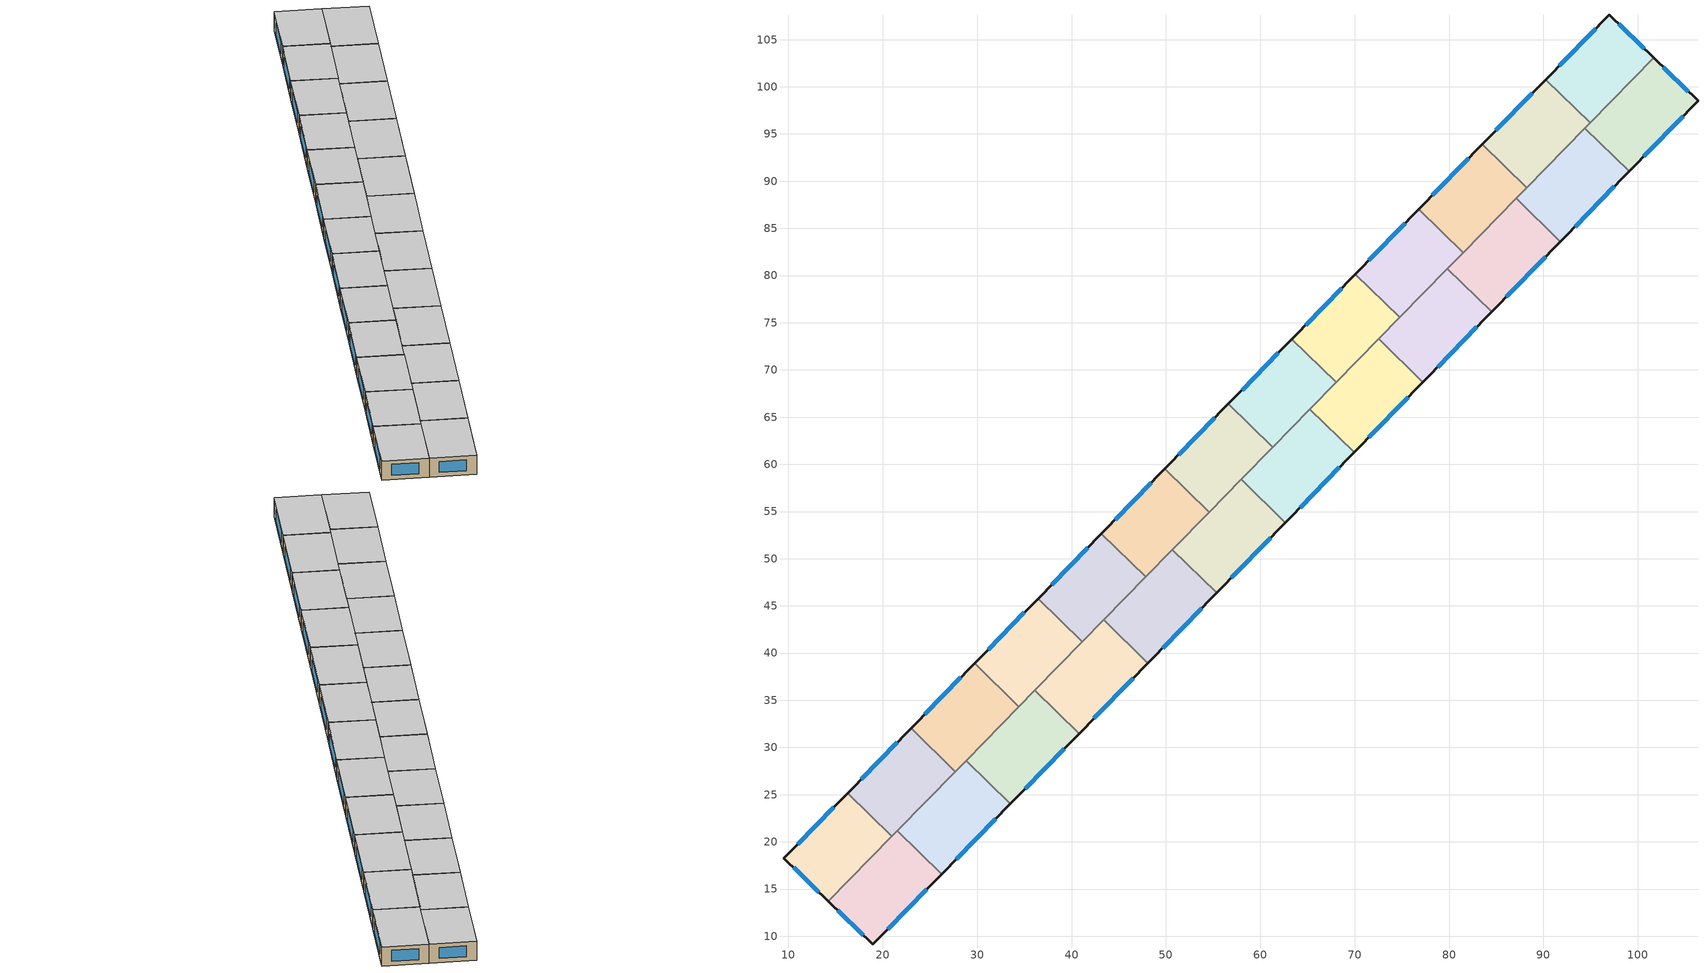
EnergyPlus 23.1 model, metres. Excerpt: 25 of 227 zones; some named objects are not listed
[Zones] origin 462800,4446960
b34ba2d606779dca_F5_dwelling_0
 floor to b34ba2d606779dca_F4_dwelling_0 (EU_floor_Construction): 101.67,103.07 94.93,96.19 90.25,100.77 96.97,107.64 z15
 wall outside (EU_wall_Construction): 101.67,103.07 96.97,107.64 90.25,100.77 z15:18
 wall to b34ba2d606779dca_F5_dwelling_1 (EU_wall_Construction): 90.25,100.77 94.93,96.19 z15:18
 wall to b34ba2d606779dca_F5_dwelling_13 (EU_wall_Construction): 94.93,96.19 101.67,103.07 z15:18
 window (EU_Window_Construction): 95.53,106.17 91.69,102.24 / 100.66,104.05 97.97,106.66 z15.64:17.36
 ceiling to b34ba2d606779dca_F6_dwelling_0 (EU_floor_Construction): 94.93,96.19 101.67,103.07 96.97,107.64 90.25,100.77 z18
b34ba2d606779dca_F5_dwelling_1
 floor to b34ba2d606779dca_F4_dwelling_1 (EU_floor_Construction): 94.93,96.19 88.21,89.31 83.52,93.9 90.25,100.77 z15
 wall outside (EU_wall_Construction): 90.25,100.77 83.52,93.9 z15:18
 wall to b34ba2d606779dca_F5_dwelling_2 (EU_wall_Construction): 83.52,93.9 88.21,89.31 z15:18
 wall to b34ba2d606779dca_F5_dwelling_14 (EU_wall_Construction): 88.21,89.31 94.39,95.63 z15:18
 wall to b34ba2d606779dca_F5_dwelling_13 (EU_wall_Construction): 94.39,95.63 94.93,96.19 z15:18
 window (EU_Window_Construction): 88.81,99.3 84.96,95.37 z15.64:17.36
 ceiling to b34ba2d606779dca_F6_dwelling_1 (EU_floor_Construction): 88.21,89.31 94.93,96.19 90.25,100.77 83.52,93.9 z18
b34ba2d606779dca_F5_dwelling_10
 floor to b34ba2d606779dca_F4_dwelling_10 (EU_floor_Construction): 34.41,34.32 27.68,27.45 22.99,32.03 29.72,38.91 z15
 wall outside (EU_wall_Construction): 29.72,38.91 22.99,32.03 z15:18
 wall to b34ba2d606779dca_F5_dwelling_9 (EU_wall_Construction): 34.41,34.32 29.72,38.91 z15:18
 wall to b34ba2d606779dca_F5_dwelling_11 (EU_wall_Construction): 22.99,32.03 27.68,27.45 z15:18
 wall to b34ba2d606779dca_F5_dwelling_22 (EU_wall_Construction): 28.82,28.61 34.41,34.32 z15:18
 wall to b34ba2d606779dca_F5_dwelling_23 (EU_wall_Construction): 27.68,27.45 28.82,28.61 z15:18
 window (EU_Window_Construction): 28.28,37.43 24.43,33.5 z15.64:17.36
 ceiling to b34ba2d606779dca_F6_dwelling_10 (EU_floor_Construction): 27.68,27.45 34.41,34.32 29.72,38.91 22.99,32.03 z18
b34ba2d606779dca_F5_dwelling_11
 floor to b34ba2d606779dca_F4_dwelling_11 (EU_floor_Construction): 27.68,27.45 20.96,20.57 16.27,25.16 22.99,32.03 z15
 wall outside (EU_wall_Construction): 22.99,32.03 16.27,25.16 z15:18
 wall to b34ba2d606779dca_F5_dwelling_12 (EU_wall_Construction): 16.27,25.16 20.96,20.57 z15:18
 wall to b34ba2d606779dca_F5_dwelling_23 (EU_wall_Construction): 21.54,21.17 27.68,27.45 z15:18
 wall to b34ba2d606779dca_F5_dwelling_24 (EU_wall_Construction): 20.96,20.57 21.54,21.17 z15:18
 window (EU_Window_Construction): 21.55,30.56 17.71,26.63 z15.64:17.36
 ceiling to b34ba2d606779dca_F6_dwelling_11 (EU_floor_Construction): 20.96,20.57 27.68,27.45 22.99,32.03 16.27,25.16 z18
b34ba2d606779dca_F5_dwelling_12
 floor to b34ba2d606779dca_F4_dwelling_12 (EU_floor_Construction): 20.96,20.57 14.24,13.71 9.53,18.27 16.27,25.16 z15
 wall outside (EU_wall_Construction): 16.27,25.16 9.53,18.27 14.24,13.71 z15:18
 wall to b34ba2d606779dca_F5_dwelling_24 (EU_wall_Construction): 14.24,13.71 20.96,20.57 z15:18
 window (EU_Window_Construction): 10.54,17.29 13.23,14.69 / 14.83,23.68 10.97,19.75 z15.64:17.36
 ceiling to b34ba2d606779dca_F6_dwelling_12 (EU_floor_Construction): 14.24,13.71 20.96,20.57 16.27,25.16 9.53,18.27 z18
b34ba2d606779dca_F5_dwelling_13
 floor to b34ba2d606779dca_F4_dwelling_13 (EU_floor_Construction): 106.37,98.5 99.08,91.05 94.39,95.63 101.67,103.07 z15
 wall outside (EU_wall_Construction): 99.08,91.05 106.37,98.5 101.67,103.07 z15:18
 wall to b34ba2d606779dca_F5_dwelling_14 (EU_wall_Construction): 94.39,95.63 99.08,91.05 z15:18
 window (EU_Window_Construction): 105.36,99.48 102.68,102.09 / 100.64,92.64 104.81,96.91 z15.64:17.36
 ceiling to b34ba2d606779dca_F6_dwelling_13 (EU_floor_Construction): 99.08,91.05 106.37,98.5 101.67,103.07 94.39,95.63 z18
b34ba2d606779dca_F5_dwelling_14
 floor to b34ba2d606779dca_F4_dwelling_14 (EU_floor_Construction): 99.08,91.05 91.79,83.6 87.11,88.19 94.39,95.63 z15
 wall outside (EU_wall_Construction): 91.79,83.6 99.08,91.05 z15:18
 wall to b34ba2d606779dca_F5_dwelling_15 (EU_wall_Construction): 87.11,88.19 91.79,83.6 z15:18
 wall to b34ba2d606779dca_F5_dwelling_2 (EU_wall_Construction): 88.21,89.31 87.11,88.19 z15:18
 window (EU_Window_Construction): 93.35,85.2 97.52,89.45 z15.64:17.36
 ceiling to b34ba2d606779dca_F6_dwelling_14 (EU_floor_Construction): 91.79,83.6 99.08,91.05 94.39,95.63 87.11,88.19 z18
b34ba2d606779dca_F5_dwelling_15
 floor to b34ba2d606779dca_F4_dwelling_15 (EU_floor_Construction): 91.79,83.6 84.51,76.16 79.82,80.74 87.11,88.19 z15
 wall outside (EU_wall_Construction): 84.51,76.16 91.79,83.6 z15:18
 wall to b34ba2d606779dca_F5_dwelling_16 (EU_wall_Construction): 79.82,80.74 84.51,76.16 z15:18
 wall to b34ba2d606779dca_F5_dwelling_2 (EU_wall_Construction): 87.11,88.19 81.48,82.44 z15:18
 wall to b34ba2d606779dca_F5_dwelling_3 (EU_wall_Construction): 81.48,82.44 79.82,80.74 z15:18
 window (EU_Window_Construction): 86.07,77.75 90.23,82.01 z15.64:17.36
 ceiling to b34ba2d606779dca_F6_dwelling_15 (EU_floor_Construction): 84.51,76.16 91.79,83.6 87.11,88.19 79.82,80.74 z18
b34ba2d606779dca_F5_dwelling_16
 floor to b34ba2d606779dca_F4_dwelling_16 (EU_floor_Construction): 84.51,76.16 77.22,68.71 72.54,73.29 79.82,80.74 z15
 wall outside (EU_wall_Construction): 77.22,68.71 84.51,76.16 z15:18
 wall to b34ba2d606779dca_F5_dwelling_17 (EU_wall_Construction): 72.54,73.29 77.22,68.71 z15:18
 wall to b34ba2d606779dca_F5_dwelling_3 (EU_wall_Construction): 79.82,80.74 74.76,75.57 z15:18
 wall to b34ba2d606779dca_F5_dwelling_4 (EU_wall_Construction): 74.76,75.57 72.54,73.29 z15:18
 window (EU_Window_Construction): 78.78,70.3 82.95,74.56 z15.64:17.36
 ceiling to b34ba2d606779dca_F6_dwelling_16 (EU_floor_Construction): 77.22,68.71 84.51,76.16 79.82,80.74 72.54,73.29 z18
b34ba2d606779dca_F5_dwelling_17
 floor to b34ba2d606779dca_F4_dwelling_17 (EU_floor_Construction): 77.22,68.71 69.94,61.26 65.25,65.85 72.54,73.29 z15
 wall outside (EU_wall_Construction): 69.94,61.26 77.22,68.71 z15:18
 wall to b34ba2d606779dca_F5_dwelling_18 (EU_wall_Construction): 65.25,65.85 69.94,61.26 z15:18
 wall to b34ba2d606779dca_F5_dwelling_4 (EU_wall_Construction): 72.54,73.29 68.03,68.69 z15:18
 wall to b34ba2d606779dca_F5_dwelling_5 (EU_wall_Construction): 68.03,68.69 65.25,65.85 z15:18
 window (EU_Window_Construction): 71.5,62.86 75.66,67.11 z15.64:17.36
 ceiling to b34ba2d606779dca_F6_dwelling_17 (EU_floor_Construction): 69.94,61.26 77.22,68.71 72.54,73.29 65.25,65.85 z18
b34ba2d606779dca_F5_dwelling_18
 floor to b34ba2d606779dca_F4_dwelling_18 (EU_floor_Construction): 69.94,61.26 62.65,53.82 57.97,58.4 65.25,65.85 z15
 wall outside (EU_wall_Construction): 62.65,53.82 69.94,61.26 z15:18
 wall to b34ba2d606779dca_F5_dwelling_19 (EU_wall_Construction): 57.97,58.4 62.65,53.82 z15:18
 wall to b34ba2d606779dca_F5_dwelling_5 (EU_wall_Construction): 65.25,65.85 61.31,61.82 z15:18
 wall to b34ba2d606779dca_F5_dwelling_6 (EU_wall_Construction): 61.31,61.82 57.97,58.4 z15:18
 window (EU_Window_Construction): 64.21,55.41 68.38,59.67 z15.64:17.36
 ceiling to b34ba2d606779dca_F6_dwelling_18 (EU_floor_Construction): 62.65,53.82 69.94,61.26 65.25,65.85 57.97,58.4 z18
b34ba2d606779dca_F5_dwelling_19
 floor to b34ba2d606779dca_F4_dwelling_19 (EU_floor_Construction): 62.65,53.82 55.37,46.37 50.68,50.96 57.97,58.4 z15
 wall outside (EU_wall_Construction): 55.37,46.37 62.65,53.82 z15:18
 wall to b34ba2d606779dca_F5_dwelling_20 (EU_wall_Construction): 50.68,50.96 55.37,46.37 z15:18
 wall to b34ba2d606779dca_F5_dwelling_7 (EU_wall_Construction): 54.58,54.94 50.68,50.96 z15:18
 wall to b34ba2d606779dca_F5_dwelling_6 (EU_wall_Construction): 57.97,58.4 54.58,54.94 z15:18
 window (EU_Window_Construction): 56.93,47.97 61.09,52.22 z15.64:17.36
 ceiling to b34ba2d606779dca_F6_dwelling_19 (EU_floor_Construction): 55.37,46.37 62.65,53.82 57.97,58.4 50.68,50.96 z18
b34ba2d606779dca_F5_dwelling_2
 floor to b34ba2d606779dca_F4_dwelling_2 (EU_floor_Construction): 88.21,89.31 81.48,82.44 76.8,87.03 83.52,93.9 z15
 wall outside (EU_wall_Construction): 83.52,93.9 76.8,87.03 z15:18
 wall to b34ba2d606779dca_F5_dwelling_3 (EU_wall_Construction): 76.8,87.03 81.48,82.44 z15:18
 window (EU_Window_Construction): 82.08,92.43 78.24,88.5 z15.64:17.36
 ceiling to b34ba2d606779dca_F6_dwelling_2 (EU_floor_Construction): 81.48,82.44 88.21,89.31 83.52,93.9 76.8,87.03 z18
b34ba2d606779dca_F5_dwelling_20
 floor to b34ba2d606779dca_F4_dwelling_20 (EU_floor_Construction): 55.37,46.37 48.08,38.92 43.4,43.51 50.68,50.96 z15
 wall outside (EU_wall_Construction): 48.08,38.92 55.37,46.37 z15:18
 wall to b34ba2d606779dca_F5_dwelling_21 (EU_wall_Construction): 43.4,43.51 48.08,38.92 z15:18
 wall to b34ba2d606779dca_F5_dwelling_8 (EU_wall_Construction): 47.86,48.07 43.4,43.51 z15:18
 wall to b34ba2d606779dca_F5_dwelling_7 (EU_wall_Construction): 50.68,50.95 47.86,48.07 z15:18
 window (EU_Window_Construction): 49.64,40.52 53.81,44.78 z15.64:17.36
 ceiling to b34ba2d606779dca_F6_dwelling_20 (EU_floor_Construction): 48.08,38.92 55.37,46.37 50.68,50.96 43.4,43.51 z18
b34ba2d606779dca_F5_dwelling_21
 floor to b34ba2d606779dca_F4_dwelling_21 (EU_floor_Construction): 48.08,38.92 40.79,31.48 36.11,36.06 43.4,43.51 z15
 wall outside (EU_wall_Construction): 40.79,31.48 48.08,38.92 z15:18
 wall to b34ba2d606779dca_F5_dwelling_22 (EU_wall_Construction): 36.11,36.06 40.79,31.48 z15:18
 wall to b34ba2d606779dca_F5_dwelling_9 (EU_wall_Construction): 41.13,41.19 36.11,36.06 z15:18
 wall to b34ba2d606779dca_F5_dwelling_8 (EU_wall_Construction): 43.39,43.51 41.13,41.2 z15:18
 window (EU_Window_Construction): 42.36,33.07 46.52,37.33 z15.64:17.36
 ceiling to b34ba2d606779dca_F6_dwelling_21 (EU_floor_Construction): 40.79,31.48 48.08,38.92 43.4,43.51 36.11,36.06 z18
b34ba2d606779dca_F5_dwelling_22
 floor to b34ba2d606779dca_F4_dwelling_22 (EU_floor_Construction): 40.79,31.48 33.51,24.03 28.82,28.61 36.11,36.06 z15
 wall outside (EU_wall_Construction): 33.51,24.03 40.79,31.48 z15:18
 wall to b34ba2d606779dca_F5_dwelling_23 (EU_wall_Construction): 28.82,28.61 33.51,24.03 z15:18
 wall to b34ba2d606779dca_F5_dwelling_9 (EU_wall_Construction): 36.11,36.06 34.41,34.32 z15:18
 window (EU_Window_Construction): 35.07,25.62 39.23,29.88 z15.64:17.36
 ceiling to b34ba2d606779dca_F6_dwelling_22 (EU_floor_Construction): 33.51,24.03 40.79,31.48 36.11,36.06 28.82,28.61 z18
b34ba2d606779dca_F5_dwelling_23
 floor to b34ba2d606779dca_F4_dwelling_23 (EU_floor_Construction): 33.51,24.03 26.22,16.58 21.54,21.17 28.82,28.61 z15
 wall outside (EU_wall_Construction): 26.22,16.58 33.51,24.03 z15:18
 wall to b34ba2d606779dca_F5_dwelling_24 (EU_wall_Construction): 21.54,21.17 26.22,16.58 z15:18
 window (EU_Window_Construction): 27.78,18.18 31.95,22.43 z15.64:17.36
 ceiling to b34ba2d606779dca_F6_dwelling_23 (EU_floor_Construction): 26.22,16.58 33.51,24.03 28.82,28.61 21.54,21.17 z18
b34ba2d606779dca_F5_dwelling_24
 floor to b34ba2d606779dca_F4_dwelling_24 (EU_floor_Construction): 26.22,16.58 18.95,9.15 14.24,13.71 21.54,21.17 z15
 wall outside (EU_wall_Construction): 14.24,13.71 18.95,9.15 26.22,16.58 z15:18
 window (EU_Window_Construction): 20.51,10.74 24.66,14.99 / 15.25,12.73 17.94,10.12 z15.64:17.36
 ceiling to b34ba2d606779dca_F6_dwelling_24 (EU_floor_Construction): 18.95,9.15 26.22,16.58 21.54,21.17 14.24,13.71 z18
b34ba2d606779dca_F5_dwelling_3
 floor to b34ba2d606779dca_F4_dwelling_3 (EU_floor_Construction): 81.48,82.44 74.76,75.57 70.07,80.15 76.8,87.03 z15
 wall outside (EU_wall_Construction): 76.8,87.03 70.07,80.15 z15:18
 wall to b34ba2d606779dca_F5_dwelling_4 (EU_wall_Construction): 70.07,80.15 74.76,75.57 z15:18
 window (EU_Window_Construction): 75.36,85.55 71.51,81.62 z15.64:17.36
 ceiling to b34ba2d606779dca_F6_dwelling_3 (EU_floor_Construction): 74.76,75.57 81.48,82.44 76.8,87.03 70.07,80.15 z18
b34ba2d606779dca_F5_dwelling_4
 floor to b34ba2d606779dca_F4_dwelling_4 (EU_floor_Construction): 74.76,75.57 68.03,68.69 63.35,73.28 70.07,80.15 z15
 wall outside (EU_wall_Construction): 70.07,80.15 63.35,73.28 z15:18
 wall to b34ba2d606779dca_F5_dwelling_5 (EU_wall_Construction): 63.35,73.28 68.03,68.69 z15:18
 window (EU_Window_Construction): 68.63,78.68 64.79,74.75 z15.64:17.36
 ceiling to b34ba2d606779dca_F6_dwelling_4 (EU_floor_Construction): 68.03,68.69 74.76,75.57 70.07,80.15 63.35,73.28 z18
b34ba2d606779dca_F5_dwelling_5
 floor to b34ba2d606779dca_F4_dwelling_5 (EU_floor_Construction): 68.03,68.69 61.31,61.82 56.62,66.4 63.35,73.28 z15
 wall outside (EU_wall_Construction): 63.35,73.28 56.62,66.4 z15:18
 wall to b34ba2d606779dca_F5_dwelling_6 (EU_wall_Construction): 56.62,66.4 61.31,61.82 z15:18
 window (EU_Window_Construction): 61.91,71.8 58.06,67.87 z15.64:17.36
 ceiling to b34ba2d606779dca_F6_dwelling_5 (EU_floor_Construction): 61.31,61.82 68.03,68.69 63.35,73.28 56.62,66.4 z18
b34ba2d606779dca_F5_dwelling_6
 floor to b34ba2d606779dca_F4_dwelling_6 (EU_floor_Construction): 61.31,61.82 54.58,54.94 49.9,59.53 56.62,66.4 z15
 wall outside (EU_wall_Construction): 56.62,66.4 49.9,59.53 z15:18
 wall to b34ba2d606779dca_F5_dwelling_7 (EU_wall_Construction): 49.9,59.53 54.58,54.94 z15:18
 window (EU_Window_Construction): 55.18,64.93 51.34,61 z15.64:17.36
 ceiling to b34ba2d606779dca_F6_dwelling_6 (EU_floor_Construction): 54.58,54.94 61.31,61.82 56.62,66.4 49.9,59.53 z18
b34ba2d606779dca_F5_dwelling_7
 floor to b34ba2d606779dca_F4_dwelling_7 (EU_floor_Construction): 54.58,54.94 47.86,48.07 43.17,52.65 49.9,59.53 z15
 wall outside (EU_wall_Construction): 49.9,59.53 43.17,52.65 z15:18
 wall to b34ba2d606779dca_F5_dwelling_8 (EU_wall_Construction): 43.17,52.65 47.86,48.07 z15:18
 window (EU_Window_Construction): 48.46,58.06 44.61,54.13 z15.64:17.36
 ceiling to b34ba2d606779dca_F6_dwelling_7 (EU_floor_Construction): 47.86,48.07 54.58,54.94 49.9,59.53 43.17,52.65 z18
b34ba2d606779dca_F5_dwelling_8
 floor to b34ba2d606779dca_F4_dwelling_8 (EU_floor_Construction): 47.86,48.07 41.13,41.2 36.45,45.78 43.17,52.65 z15
 wall outside (EU_wall_Construction): 43.17,52.65 36.45,45.78 z15:18
 wall to b34ba2d606779dca_F5_dwelling_9 (EU_wall_Construction): 36.45,45.78 41.13,41.2 z15:18
 window (EU_Window_Construction): 41.73,51.18 37.89,47.25 z15.64:17.36
 ceiling to b34ba2d606779dca_F6_dwelling_8 (EU_floor_Construction): 41.13,41.2 47.86,48.07 43.17,52.65 36.45,45.78 z18
b34ba2d606779dca_F5_dwelling_9
 floor to b34ba2d606779dca_F4_dwelling_9 (EU_floor_Construction): 41.13,41.2 34.41,34.32 29.72,38.91 36.45,45.78 z15
 wall outside (EU_wall_Construction): 36.45,45.78 29.72,38.91 z15:18
 window (EU_Window_Construction): 35,44.31 31.16,40.38 z15.64:17.36
 ceiling to b34ba2d606779dca_F6_dwelling_9 (EU_floor_Construction): 34.41,34.32 41.13,41.2 36.45,45.78 29.72,38.91 z18
[Building]
EU S2 Campaign: North Axis=0; Terrain=City; Solar Distribution=FullExterior
[Site:Location]
Yerevan-Zvartnots.Intl.AP: Latitude=40.15; Longitude=44.383; Time Zone=4; Elevation=854
[SizingPeriod:WeatherFileDays]
AnnualSizingPeriod: Begin Month=1; Begin Day of Month=1; End Month=12; End Day of Month=31; Day of Week for Start Day=Monday; Use Weather File Daylight Saving Period=No; Use Weather File Rain and Snow Indicators=No
[MATERIAL]
EU_InternalMass_Material: Roughness=MediumRough; Thickness=0.1; Conductivity=1; Density=1800; Specific Heat=900; Thermal Absorptance=0.9; Solar Absorptance=0.7; Visible Absorptance=0.7
[MATERIAL:NOMASS] Roughness=MediumRough; Thermal Absorptance=0.9; Solar Absorptance=0.7; Visible Absorptance=0.7
Name | Thermal Resistance
EU_wall_NoMass | 1.05043
EU_floor_NoMass | 0.478065
[WINDOWMATERIAL:SIMPLEGLAZINGSYSTEM]
EU_Window_SimpleGlazing: UFactor=2.5566; Solar Heat Gain Coefficient=0.75; Visible Transmittance=0.75
[CONSTRUCTION]
EU_wall_Construction: EU_wall_NoMass
EU_floor_Construction: EU_floor_NoMass
EU_Window_Construction: EU_Window_SimpleGlazing
EU_InternalMass_Construction: EU_InternalMass_Material
[ZONE] Type=1; Multiplier=1; Ceiling Height=autocalculate; Floor Area=autocalculate; Part of Total Floor Area=Yes
Name | Volume
b34ba2d606779dca_F5_dwelling_0; b34ba2d606779dca_F5_dwelling_1; b34ba2d606779dca_F5_dwelling_8 | 189.155
b34ba2d606779dca_F5_dwelling_10; b34ba2d606779dca_F5_dwelling_4; b34ba2d606779dca_F5_dwelling_6 | 189.137
b34ba2d606779dca_F5_dwelling_11; b34ba2d606779dca_F5_dwelling_3; b34ba2d606779dca_F5_dwelling_7 | 189.154
b34ba2d606779dca_F5_dwelling_12 | 189.159
b34ba2d606779dca_F5_dwelling_13 | 204.907
b34ba2d606779dca_F5_dwelling_14 | 204.917
b34ba2d606779dca_F5_dwelling_15 | 204.889
b34ba2d606779dca_F5_dwelling_16 | 204.899
b34ba2d606779dca_F5_dwelling_17 | 204.913
b34ba2d606779dca_F5_dwelling_18 | 204.903
b34ba2d606779dca_F5_dwelling_19 | 204.927
b34ba2d606779dca_F5_dwelling_2 | 189.172
b34ba2d606779dca_F5_dwelling_20 | 204.877
b34ba2d606779dca_F5_dwelling_21 | 204.905
b34ba2d606779dca_F5_dwelling_22; b34ba2d606779dca_F5_dwelling_23 | 204.909
b34ba2d606779dca_F5_dwelling_24 | 204.91
b34ba2d606779dca_F5_dwelling_5 | 189.164
b34ba2d606779dca_F5_dwelling_9 | 189.165
[INTERNALMASS] Construction=EU_InternalMass_Construction
Name | Zone or ZoneList | Surface Area
b34ba2d606779dca_F5_dwelling_0_EU_InternalMass | b34ba2d606779dca_F5_dwelling_0 | 63.0516
b34ba2d606779dca_F5_dwelling_1_EU_InternalMass | b34ba2d606779dca_F5_dwelling_1 | 63.0514
b34ba2d606779dca_F5_dwelling_2_EU_InternalMass | b34ba2d606779dca_F5_dwelling_2 | 63.0571
b34ba2d606779dca_F5_dwelling_3_EU_InternalMass | b34ba2d606779dca_F5_dwelling_3 | 63.0514
b34ba2d606779dca_F5_dwelling_4_EU_InternalMass | b34ba2d606779dca_F5_dwelling_4 | 63.0457
b34ba2d606779dca_F5_dwelling_5_EU_InternalMass | b34ba2d606779dca_F5_dwelling_5 | 63.055
b34ba2d606779dca_F5_dwelling_6_EU_InternalMass | b34ba2d606779dca_F5_dwelling_6 | 63.0457
b34ba2d606779dca_F5_dwelling_7_EU_InternalMass | b34ba2d606779dca_F5_dwelling_7 | 63.0514
b34ba2d606779dca_F5_dwelling_8_EU_InternalMass | b34ba2d606779dca_F5_dwelling_8 | 63.0514
b34ba2d606779dca_F5_dwelling_9_EU_InternalMass | b34ba2d606779dca_F5_dwelling_9 | 63.055
b34ba2d606779dca_F5_dwelling_10_EU_InternalMass | b34ba2d606779dca_F5_dwelling_10 | 63.0457
b34ba2d606779dca_F5_dwelling_11_EU_InternalMass | b34ba2d606779dca_F5_dwelling_11 | 63.0514
b34ba2d606779dca_F5_dwelling_12_EU_InternalMass | b34ba2d606779dca_F5_dwelling_12 | 63.0531
b34ba2d606779dca_F5_dwelling_13_EU_InternalMass | b34ba2d606779dca_F5_dwelling_13 | 68.3024
b34ba2d606779dca_F5_dwelling_14_EU_InternalMass | b34ba2d606779dca_F5_dwelling_14 | 68.3057
b34ba2d606779dca_F5_dwelling_15_EU_InternalMass | b34ba2d606779dca_F5_dwelling_15 | 68.2964
b34ba2d606779dca_F5_dwelling_16_EU_InternalMass | b34ba2d606779dca_F5_dwelling_16 | 68.2997
b34ba2d606779dca_F5_dwelling_17_EU_InternalMass | b34ba2d606779dca_F5_dwelling_17 | 68.3044
b34ba2d606779dca_F5_dwelling_18_EU_InternalMass | b34ba2d606779dca_F5_dwelling_18 | 68.3011
b34ba2d606779dca_F5_dwelling_19_EU_InternalMass | b34ba2d606779dca_F5_dwelling_19 | 68.309
b34ba2d606779dca_F5_dwelling_20_EU_InternalMass | b34ba2d606779dca_F5_dwelling_20 | 68.2924
b34ba2d606779dca_F5_dwelling_21_EU_InternalMass | b34ba2d606779dca_F5_dwelling_21 | 68.3054
b34ba2d606779dca_F5_dwelling_22_EU_InternalMass | b34ba2d606779dca_F5_dwelling_22 | 68.303
b34ba2d606779dca_F5_dwelling_23_EU_InternalMass | b34ba2d606779dca_F5_dwelling_23 | 68.303
b34ba2d606779dca_F5_dwelling_24_EU_InternalMass | b34ba2d606779dca_F5_dwelling_24 | 68.3033
[OTHEREQUIPMENT] Fuel Type=Electricity; Design Level Calculation Method=Watts/Area; Power per Zone Floor Area=1; Fraction Latent=0; Fraction Radiant=0; Fraction Lost=0; Carbon Dioxide Generation Rate=0; EndUse Subcategory=EU_Step8_InternalGains
Name | Zone or ZoneList or Space or SpaceList | Schedule
EU_Step8_InternalGain_b34ba2d606779dca_F5_dwelling_0_f000 | b34ba2d606779dca_F5_dwelling_0 | EU_Step8_GainSchedule_b34ba2d606779dca_F5_dwelling_0_f000
EU_Step8_InternalGain_b34ba2d606779dca_F5_dwelling_1_f000 | b34ba2d606779dca_F5_dwelling_1 | EU_Step8_GainSchedule_b34ba2d606779dca_F5_dwelling_1_f000
EU_Step8_InternalGain_b34ba2d606779dca_F5_dwelling_2_f000 | b34ba2d606779dca_F5_dwelling_2 | EU_Step8_GainSchedule_b34ba2d606779dca_F5_dwelling_2_f000
EU_Step8_InternalGain_b34ba2d606779dca_F5_dwelling_3_f000 | b34ba2d606779dca_F5_dwelling_3 | EU_Step8_GainSchedule_b34ba2d606779dca_F5_dwelling_3_f000
EU_Step8_InternalGain_b34ba2d606779dca_F5_dwelling_4_f000 | b34ba2d606779dca_F5_dwelling_4 | EU_Step8_GainSchedule_b34ba2d606779dca_F5_dwelling_4_f000
EU_Step8_InternalGain_b34ba2d606779dca_F5_dwelling_5_f000 | b34ba2d606779dca_F5_dwelling_5 | EU_Step8_GainSchedule_b34ba2d606779dca_F5_dwelling_5_f000
EU_Step8_InternalGain_b34ba2d606779dca_F5_dwelling_6_f000 | b34ba2d606779dca_F5_dwelling_6 | EU_Step8_GainSchedule_b34ba2d606779dca_F5_dwelling_6_f000
EU_Step8_InternalGain_b34ba2d606779dca_F5_dwelling_7_f000 | b34ba2d606779dca_F5_dwelling_7 | EU_Step8_GainSchedule_b34ba2d606779dca_F5_dwelling_7_f000
EU_Step8_InternalGain_b34ba2d606779dca_F5_dwelling_8_f000 | b34ba2d606779dca_F5_dwelling_8 | EU_Step8_GainSchedule_b34ba2d606779dca_F5_dwelling_8_f000
EU_Step8_InternalGain_b34ba2d606779dca_F5_dwelling_9_f000 | b34ba2d606779dca_F5_dwelling_9 | EU_Step8_GainSchedule_b34ba2d606779dca_F5_dwelling_9_f000
EU_Step8_InternalGain_b34ba2d606779dca_F5_dwelling_10_f000 | b34ba2d606779dca_F5_dwelling_10 | EU_Step8_GainSchedule_b34ba2d606779dca_F5_dwelling_10_f000
EU_Step8_InternalGain_b34ba2d606779dca_F5_dwelling_11_f000 | b34ba2d606779dca_F5_dwelling_11 | EU_Step8_GainSchedule_b34ba2d606779dca_F5_dwelling_11_f000
EU_Step8_InternalGain_b34ba2d606779dca_F5_dwelling_12_f000 | b34ba2d606779dca_F5_dwelling_12 | EU_Step8_GainSchedule_b34ba2d606779dca_F5_dwelling_12_f000
EU_Step8_InternalGain_b34ba2d606779dca_F5_dwelling_13_f000 | b34ba2d606779dca_F5_dwelling_13 | EU_Step8_GainSchedule_b34ba2d606779dca_F5_dwelling_13_f000
EU_Step8_InternalGain_b34ba2d606779dca_F5_dwelling_14_f000 | b34ba2d606779dca_F5_dwelling_14 | EU_Step8_GainSchedule_b34ba2d606779dca_F5_dwelling_14_f000
EU_Step8_InternalGain_b34ba2d606779dca_F5_dwelling_15_f000 | b34ba2d606779dca_F5_dwelling_15 | EU_Step8_GainSchedule_b34ba2d606779dca_F5_dwelling_15_f000
EU_Step8_InternalGain_b34ba2d606779dca_F5_dwelling_16_f000 | b34ba2d606779dca_F5_dwelling_16 | EU_Step8_GainSchedule_b34ba2d606779dca_F5_dwelling_16_f000
EU_Step8_InternalGain_b34ba2d606779dca_F5_dwelling_17_f000 | b34ba2d606779dca_F5_dwelling_17 | EU_Step8_GainSchedule_b34ba2d606779dca_F5_dwelling_17_f000
EU_Step8_InternalGain_b34ba2d606779dca_F5_dwelling_18_f000 | b34ba2d606779dca_F5_dwelling_18 | EU_Step8_GainSchedule_b34ba2d606779dca_F5_dwelling_18_f000
EU_Step8_InternalGain_b34ba2d606779dca_F5_dwelling_19_f000 | b34ba2d606779dca_F5_dwelling_19 | EU_Step8_GainSchedule_b34ba2d606779dca_F5_dwelling_19_f000
EU_Step8_InternalGain_b34ba2d606779dca_F5_dwelling_20_f000 | b34ba2d606779dca_F5_dwelling_20 | EU_Step8_GainSchedule_b34ba2d606779dca_F5_dwelling_20_f000
EU_Step8_InternalGain_b34ba2d606779dca_F5_dwelling_21_f000 | b34ba2d606779dca_F5_dwelling_21 | EU_Step8_GainSchedule_b34ba2d606779dca_F5_dwelling_21_f000
EU_Step8_InternalGain_b34ba2d606779dca_F5_dwelling_22_f000 | b34ba2d606779dca_F5_dwelling_22 | EU_Step8_GainSchedule_b34ba2d606779dca_F5_dwelling_22_f000
EU_Step8_InternalGain_b34ba2d606779dca_F5_dwelling_23_f000 | b34ba2d606779dca_F5_dwelling_23 | EU_Step8_GainSchedule_b34ba2d606779dca_F5_dwelling_23_f000
EU_Step8_InternalGain_b34ba2d606779dca_F5_dwelling_24_f000 | b34ba2d606779dca_F5_dwelling_24 | EU_Step8_GainSchedule_b34ba2d606779dca_F5_dwelling_24_f000
[ZONEVENTILATION:DESIGNFLOWRATE] Schedule=EU_AlwaysOn; Design Flow Rate Calculation Method=AirChanges/Hour; Air Changes per Hour=0.557805; Ventilation Type=Natural; Fan Pressure Rise=0; Fan Total Efficiency=1; Constant Term Coefficient=1; Temperature Term Coefficient=0; Velocity Term Coefficient=0; Velocity Squared Term Coefficient=0; Minimum Indoor Temperature=-100; Maximum Indoor Temperature=100; Delta Temperature=-100; Minimum Outdoor Temperature=-100; Maximum Outdoor Temperature=100; Maximum Wind Speed=40
Name | Zone or ZoneList or Space or SpaceList
EU_ConstantAir_b34ba2d606779dca_F5_dwelling_0 | b34ba2d606779dca_F5_dwelling_0
EU_ConstantAir_b34ba2d606779dca_F5_dwelling_1 | b34ba2d606779dca_F5_dwelling_1
EU_ConstantAir_b34ba2d606779dca_F5_dwelling_2 | b34ba2d606779dca_F5_dwelling_2
EU_ConstantAir_b34ba2d606779dca_F5_dwelling_3 | b34ba2d606779dca_F5_dwelling_3
EU_ConstantAir_b34ba2d606779dca_F5_dwelling_4 | b34ba2d606779dca_F5_dwelling_4
EU_ConstantAir_b34ba2d606779dca_F5_dwelling_5 | b34ba2d606779dca_F5_dwelling_5
EU_ConstantAir_b34ba2d606779dca_F5_dwelling_6 | b34ba2d606779dca_F5_dwelling_6
EU_ConstantAir_b34ba2d606779dca_F5_dwelling_7 | b34ba2d606779dca_F5_dwelling_7
EU_ConstantAir_b34ba2d606779dca_F5_dwelling_8 | b34ba2d606779dca_F5_dwelling_8
EU_ConstantAir_b34ba2d606779dca_F5_dwelling_9 | b34ba2d606779dca_F5_dwelling_9
EU_ConstantAir_b34ba2d606779dca_F5_dwelling_10 | b34ba2d606779dca_F5_dwelling_10
EU_ConstantAir_b34ba2d606779dca_F5_dwelling_11 | b34ba2d606779dca_F5_dwelling_11
EU_ConstantAir_b34ba2d606779dca_F5_dwelling_12 | b34ba2d606779dca_F5_dwelling_12
EU_ConstantAir_b34ba2d606779dca_F5_dwelling_13 | b34ba2d606779dca_F5_dwelling_13
EU_ConstantAir_b34ba2d606779dca_F5_dwelling_14 | b34ba2d606779dca_F5_dwelling_14
EU_ConstantAir_b34ba2d606779dca_F5_dwelling_15 | b34ba2d606779dca_F5_dwelling_15
EU_ConstantAir_b34ba2d606779dca_F5_dwelling_16 | b34ba2d606779dca_F5_dwelling_16
EU_ConstantAir_b34ba2d606779dca_F5_dwelling_17 | b34ba2d606779dca_F5_dwelling_17
EU_ConstantAir_b34ba2d606779dca_F5_dwelling_18 | b34ba2d606779dca_F5_dwelling_18
EU_ConstantAir_b34ba2d606779dca_F5_dwelling_19 | b34ba2d606779dca_F5_dwelling_19
EU_ConstantAir_b34ba2d606779dca_F5_dwelling_20 | b34ba2d606779dca_F5_dwelling_20
EU_ConstantAir_b34ba2d606779dca_F5_dwelling_21 | b34ba2d606779dca_F5_dwelling_21
EU_ConstantAir_b34ba2d606779dca_F5_dwelling_22 | b34ba2d606779dca_F5_dwelling_22
EU_ConstantAir_b34ba2d606779dca_F5_dwelling_23 | b34ba2d606779dca_F5_dwelling_23
EU_ConstantAir_b34ba2d606779dca_F5_dwelling_24 | b34ba2d606779dca_F5_dwelling_24
[HVACTEMPLATE:ZONE:IDEALLOADSAIRSYSTEM] System Availability Schedule=EU_AlwaysOn; Maximum Heating Supply Air Temperature=50; Minimum Cooling Supply Air Temperature=13; Maximum Heating Supply Air Humidity Ratio=0.0156; Minimum Cooling Supply Air Humidity Ratio=0.0077; Heating Limit=NoLimit; Cooling Limit=NoLimit; Heating Availability Schedule=EU_AlwaysOn; Cooling Availability Schedule=EU_CoolingOff; Dehumidification Control Type=ConstantSensibleHeatRatio; Cooling Sensible Heat Ratio=0.7; Dehumidification Setpoint=60; Humidification Control Type=None; Humidification Setpoint=30; Outdoor Air Method=None; Outdoor Air Flow Rate per Person=0.00944; Outdoor Air Flow Rate per Zone Floor Area=0; Outdoor Air Flow Rate per Zone=0; Demand Controlled Ventilation Type=None; Outdoor Air Economizer Type=NoEconomizer; Heat Recovery Type=None; Sensible Heat Recovery Effectiveness=0.7; Latent Heat Recovery Effectiveness=0.65
Name | Template Thermostat
b34ba2d606779dca_F5_dwelling_0 | EU_HeatOnly_b34ba2d606779dca_F5_dwelling_0
b34ba2d606779dca_F5_dwelling_1 | EU_HeatOnly_b34ba2d606779dca_F5_dwelling_1
b34ba2d606779dca_F5_dwelling_2 | EU_HeatOnly_b34ba2d606779dca_F5_dwelling_2
b34ba2d606779dca_F5_dwelling_3 | EU_HeatOnly_b34ba2d606779dca_F5_dwelling_3
b34ba2d606779dca_F5_dwelling_4 | EU_HeatOnly_b34ba2d606779dca_F5_dwelling_4
b34ba2d606779dca_F5_dwelling_5 | EU_HeatOnly_b34ba2d606779dca_F5_dwelling_5
b34ba2d606779dca_F5_dwelling_6 | EU_HeatOnly_b34ba2d606779dca_F5_dwelling_6
b34ba2d606779dca_F5_dwelling_7 | EU_HeatOnly_b34ba2d606779dca_F5_dwelling_7
b34ba2d606779dca_F5_dwelling_8 | EU_HeatOnly_b34ba2d606779dca_F5_dwelling_8
b34ba2d606779dca_F5_dwelling_9 | EU_HeatOnly_b34ba2d606779dca_F5_dwelling_9
b34ba2d606779dca_F5_dwelling_10 | EU_HeatOnly_b34ba2d606779dca_F5_dwelling_10
b34ba2d606779dca_F5_dwelling_11 | EU_HeatOnly_b34ba2d606779dca_F5_dwelling_11
b34ba2d606779dca_F5_dwelling_12 | EU_HeatOnly_b34ba2d606779dca_F5_dwelling_12
b34ba2d606779dca_F5_dwelling_13 | EU_HeatOnly_b34ba2d606779dca_F5_dwelling_13
b34ba2d606779dca_F5_dwelling_14 | EU_HeatOnly_b34ba2d606779dca_F5_dwelling_14
b34ba2d606779dca_F5_dwelling_15 | EU_HeatOnly_b34ba2d606779dca_F5_dwelling_15
b34ba2d606779dca_F5_dwelling_16 | EU_HeatOnly_b34ba2d606779dca_F5_dwelling_16
b34ba2d606779dca_F5_dwelling_17 | EU_HeatOnly_b34ba2d606779dca_F5_dwelling_17
b34ba2d606779dca_F5_dwelling_18 | EU_HeatOnly_b34ba2d606779dca_F5_dwelling_18
b34ba2d606779dca_F5_dwelling_19 | EU_HeatOnly_b34ba2d606779dca_F5_dwelling_19
b34ba2d606779dca_F5_dwelling_20 | EU_HeatOnly_b34ba2d606779dca_F5_dwelling_20
b34ba2d606779dca_F5_dwelling_21 | EU_HeatOnly_b34ba2d606779dca_F5_dwelling_21
b34ba2d606779dca_F5_dwelling_22 | EU_HeatOnly_b34ba2d606779dca_F5_dwelling_22
b34ba2d606779dca_F5_dwelling_23 | EU_HeatOnly_b34ba2d606779dca_F5_dwelling_23
b34ba2d606779dca_F5_dwelling_24 | EU_HeatOnly_b34ba2d606779dca_F5_dwelling_24
[SIZING:ZONE] Zone Cooling Design Supply Air Temperature Input Method=SupplyAirTemperature; Zone Cooling Design Supply Air Temperature=13; Zone Heating Design Supply Air Temperature Input Method=SupplyAirTemperature; Zone Heating Design Supply Air Temperature=50; Zone Cooling Design Supply Air Humidity Ratio=0.008; Zone Heating Design Supply Air Humidity Ratio=0.008; Cooling Design Air Flow Method=DesignDay; Cooling Design Air Flow Rate=0; Cooling Minimum Air Flow per Zone Floor Area=0.000762; Cooling Minimum Air Flow=0; Cooling Minimum Air Flow Fraction=0.2; Heating Design Air Flow Method=DesignDay; Heating Design Air Flow Rate=0; Heating Maximum Air Flow per Zone Floor Area=0.002032; Heating Maximum Air Flow=0.141576; Heating Maximum Air Flow Fraction=0.3; Account for Dedicated Outdoor Air System=No; Dedicated Outdoor Air System Control Strategy=NeutralSupplyAir; Dedicated Outdoor Air Low Setpoint Temperature for Design=autosize; Dedicated Outdoor Air High Setpoint Temperature for Design=autosize; Zone Load Sizing Method=Sensible Load Only No Latent Load; Zone Latent Cooling Design Supply Air Humidity Ratio Input Method=HumidityRatioDifference; Zone Cooling Design Supply Air Humidity Ratio Difference=0.005; Zone Latent Heating Design Supply Air Humidity Ratio Input Method=HumidityRatioDifference; Zone Humidification Design Supply Air Humidity Ratio Difference=0.005
b34ba2d606779dca_F5_dwelling_0; b34ba2d606779dca_F5_dwelling_1; b34ba2d606779dca_F5_dwelling_2; b34ba2d606779dca_F5_dwelling_3; b34ba2d606779dca_F5_dwelling_4; b34ba2d606779dca_F5_dwelling_5; b34ba2d606779dca_F5_dwelling_6; b34ba2d606779dca_F5_dwelling_7; b34ba2d606779dca_F5_dwelling_8; b34ba2d606779dca_F5_dwelling_9; b34ba2d606779dca_F5_dwelling_10; b34ba2d606779dca_F5_dwelling_11; b34ba2d606779dca_F5_dwelling_12; b34ba2d606779dca_F5_dwelling_13; b34ba2d606779dca_F5_dwelling_14; b34ba2d606779dca_F5_dwelling_15; b34ba2d606779dca_F5_dwelling_16; b34ba2d606779dca_F5_dwelling_17; b34ba2d606779dca_F5_dwelling_18; b34ba2d606779dca_F5_dwelling_19; b34ba2d606779dca_F5_dwelling_20; b34ba2d606779dca_F5_dwelling_21; b34ba2d606779dca_F5_dwelling_22; b34ba2d606779dca_F5_dwelling_23; b34ba2d606779dca_F5_dwelling_24
[SCHEDULE:CONSTANT]
Name | Hourly Value
EU_AlwaysOn | 1
EU_CoolingOff | 0
[SCHEDULE:FILE] Column Number=1; Rows to Skip at Top=0; Number of Hours of Data=8760; Column Separator=Comma; Interpolate to Timestep=No; Minutes per Item=60; Adjust Schedule for Daylight Savings=Yes
Name | File
EU_Step8_GainSchedule_b34ba2d606779dca_F5_dwelling_0_f000 | ../../schedules/b34ba2d606779dca/b34ba2d606779dca_F5_dwelling_0_f000_gain.csv
EU_Step8_GainSchedule_b34ba2d606779dca_F5_dwelling_1_f000 | ../../schedules/b34ba2d606779dca/b34ba2d606779dca_F5_dwelling_1_f000_gain.csv
EU_Step8_GainSchedule_b34ba2d606779dca_F5_dwelling_2_f000 | ../../schedules/b34ba2d606779dca/b34ba2d606779dca_F5_dwelling_2_f000_gain.csv
EU_Step8_GainSchedule_b34ba2d606779dca_F5_dwelling_3_f000 | ../../schedules/b34ba2d606779dca/b34ba2d606779dca_F5_dwelling_3_f000_gain.csv
EU_Step8_GainSchedule_b34ba2d606779dca_F5_dwelling_4_f000 | ../../schedules/b34ba2d606779dca/b34ba2d606779dca_F5_dwelling_4_f000_gain.csv
EU_Step8_GainSchedule_b34ba2d606779dca_F5_dwelling_5_f000 | ../../schedules/b34ba2d606779dca/b34ba2d606779dca_F5_dwelling_5_f000_gain.csv
EU_Step8_GainSchedule_b34ba2d606779dca_F5_dwelling_6_f000 | ../../schedules/b34ba2d606779dca/b34ba2d606779dca_F5_dwelling_6_f000_gain.csv
EU_Step8_GainSchedule_b34ba2d606779dca_F5_dwelling_7_f000 | ../../schedules/b34ba2d606779dca/b34ba2d606779dca_F5_dwelling_7_f000_gain.csv
EU_Step8_GainSchedule_b34ba2d606779dca_F5_dwelling_8_f000 | ../../schedules/b34ba2d606779dca/b34ba2d606779dca_F5_dwelling_8_f000_gain.csv
EU_Step8_GainSchedule_b34ba2d606779dca_F5_dwelling_9_f000 | ../../schedules/b34ba2d606779dca/b34ba2d606779dca_F5_dwelling_9_f000_gain.csv
EU_Step8_GainSchedule_b34ba2d606779dca_F5_dwelling_10_f000 | ../../schedules/b34ba2d606779dca/b34ba2d606779dca_F5_dwelling_10_f000_gain.csv
EU_Step8_GainSchedule_b34ba2d606779dca_F5_dwelling_11_f000 | ../../schedules/b34ba2d606779dca/b34ba2d606779dca_F5_dwelling_11_f000_gain.csv
EU_Step8_GainSchedule_b34ba2d606779dca_F5_dwelling_12_f000 | ../../schedules/b34ba2d606779dca/b34ba2d606779dca_F5_dwelling_12_f000_gain.csv
EU_Step8_GainSchedule_b34ba2d606779dca_F5_dwelling_13_f000 | ../../schedules/b34ba2d606779dca/b34ba2d606779dca_F5_dwelling_13_f000_gain.csv
EU_Step8_GainSchedule_b34ba2d606779dca_F5_dwelling_14_f000 | ../../schedules/b34ba2d606779dca/b34ba2d606779dca_F5_dwelling_14_f000_gain.csv
EU_Step8_GainSchedule_b34ba2d606779dca_F5_dwelling_15_f000 | ../../schedules/b34ba2d606779dca/b34ba2d606779dca_F5_dwelling_15_f000_gain.csv
EU_Step8_GainSchedule_b34ba2d606779dca_F5_dwelling_16_f000 | ../../schedules/b34ba2d606779dca/b34ba2d606779dca_F5_dwelling_16_f000_gain.csv
EU_Step8_GainSchedule_b34ba2d606779dca_F5_dwelling_17_f000 | ../../schedules/b34ba2d606779dca/b34ba2d606779dca_F5_dwelling_17_f000_gain.csv
EU_Step8_GainSchedule_b34ba2d606779dca_F5_dwelling_18_f000 | ../../schedules/b34ba2d606779dca/b34ba2d606779dca_F5_dwelling_18_f000_gain.csv
EU_Step8_GainSchedule_b34ba2d606779dca_F5_dwelling_19_f000 | ../../schedules/b34ba2d606779dca/b34ba2d606779dca_F5_dwelling_19_f000_gain.csv
EU_Step8_GainSchedule_b34ba2d606779dca_F5_dwelling_20_f000 | ../../schedules/b34ba2d606779dca/b34ba2d606779dca_F5_dwelling_20_f000_gain.csv
EU_Step8_GainSchedule_b34ba2d606779dca_F5_dwelling_21_f000 | ../../schedules/b34ba2d606779dca/b34ba2d606779dca_F5_dwelling_21_f000_gain.csv
EU_Step8_GainSchedule_b34ba2d606779dca_F5_dwelling_22_f000 | ../../schedules/b34ba2d606779dca/b34ba2d606779dca_F5_dwelling_22_f000_gain.csv
EU_Step8_GainSchedule_b34ba2d606779dca_F5_dwelling_23_f000 | ../../schedules/b34ba2d606779dca/b34ba2d606779dca_F5_dwelling_23_f000_gain.csv
EU_Step8_GainSchedule_b34ba2d606779dca_F5_dwelling_24_f000 | ../../schedules/b34ba2d606779dca/b34ba2d606779dca_F5_dwelling_24_f000_gain.csv
